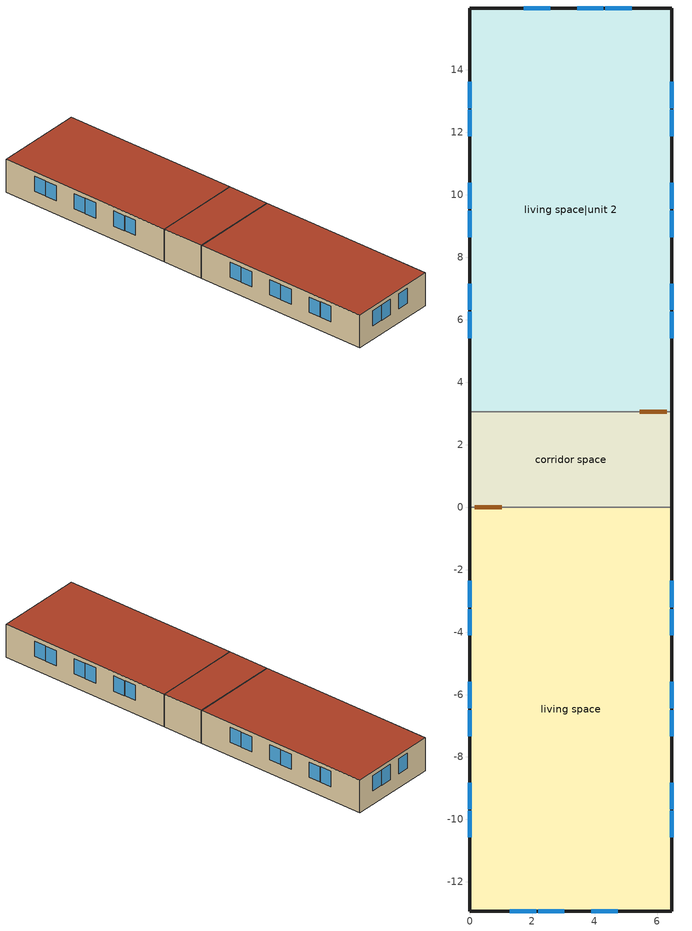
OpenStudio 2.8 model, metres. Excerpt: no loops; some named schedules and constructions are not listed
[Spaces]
living space
 floor foundation (FloorFndGrndFinSlab): 0,-12.93 0,0 6.47,0 6.47,-12.93 z0
 wall outside (WallExtInsFin): 0,0 0,-12.93 6.47,-12.93 6.47,0 z0:2.44
 wall adiabatic (WallIntFinUninsFin): 6.47,0 0,0 z0:2.44
 window (WindowConstruction): 1.28,-12.93 2.12,-12.93 / 2.19,-12.93 3.03,-12.93 / 3.89,-12.93 4.73,-12.93 / 0,-2.36 0,-3.2 / 0,-3.26 0,-4.11 / 0,-5.59 0,-6.44 / 0,-6.5 0,-7.34 / 0,-8.83 0,-9.67 / 0,-9.73 0,-10.57 / 6.47,-10.57 6.47,-9.73 / 6.47,-9.67 6.47,-8.83 / 6.47,-7.34 6.47,-6.5 / 6.47,-6.44 6.47,-5.59 / 6.47,-4.11 6.47,-3.26 / 6.47,-3.2 6.47,-2.36 z1.01:2.13
 roof outside (RoofFinInsExt): 6.47,-12.93 6.47,0 0,0 0,-12.93 z2.44
living space|unit 2
 floor foundation (FloorFndGrndFinSlab 1): 0,3.05 0,15.98 6.47,15.98 6.47,3.05 z0
 wall outside (WallExtInsFin): 6.47,3.05 6.47,15.98 0,15.98 0,3.05 z0:2.44
 wall adiabatic (WallIntFinUninsFin): 0,3.05 6.47,3.05 z0:2.44
 window (WindowConstruction): 5.18,15.98 4.34,15.98 / 4.28,15.98 3.44,15.98 / 2.58,15.98 1.73,15.98 / 0,13.62 0,12.78 / 0,12.72 0,11.87 / 0,10.39 0,9.54 / 0,9.48 0,8.64 / 0,7.15 0,6.31 / 0,6.25 0,5.41 / 6.47,5.41 6.47,6.25 / 6.47,6.31 6.47,7.15 / 6.47,8.64 6.47,9.48 / 6.47,9.54 6.47,10.39 / 6.47,11.87 6.47,12.72 / 6.47,12.78 6.47,13.62 z1.01:2.13
 roof outside (RoofFinInsExt): 6.47,3.05 6.47,15.98 0,15.98 0,3.05 z2.44
corridor space
 floor foundation (FloorFndGrndUnfinSlab): 0,0 0,3.05 6.47,3.05 6.47,0 z0
 wall outside (WallExtUninsUnfin): 0,3.05 0,0 / 6.47,0 6.47,3.05 z0:2.44
 wall adiabatic (WallIntUnfinUninsUnfin): 6.47,3.05 0,3.05 / 0,0 6.47,0 z0:2.44
 door inside (UninsDoor): 0.15,0 1.02,0 / 6.31,3.05 5.44,3.05 z0:2.13
 roof outside (RoofUnfinUninsExt): 6.47,0 6.47,3.05 0,3.05 0,0 z2.44
[Schedule:Ruleset]
Name | Default Day Schedule | Summer Design Day Schedule | Winter Design Day Schedule
res misc plug loads schedule | Schedule Day 43 | res misc plug loads schedule summer design | res misc plug loads schedule winter design
res mv_1 dryer exhaust schedule | Schedule Day 52
res nv_2 temp schedule | Schedule Day 53
res nv_2 avail schedule | Schedule Day 54
res mv_2 range exhaust schedule | Schedule Day 57 | res mv_2 range exhaust schedule summer design | res mv_2 range exhaust schedule winter design
res mv_2 bath exhaust schedule | Schedule Day 58 | res mv_2 bath exhaust schedule summer design | res mv_2 bath exhaust schedule winter design
res mv_2 dryer exhaust schedule | Schedule Day 59
[Schedule:Day]
Schedule Day 43; res misc plug loads schedule winter design; Schedule Day 52; res mv_2 dryer exhaust schedule allday2; res mv_2 dryer exhaust schedule allday3; res mv_2 dryer exhaust schedule allday4; res mv_2 dryer exhaust schedule allday6: 24, 0, 0
res misc plug loads schedule allday9: 1, 0, 0.434473, 2, 0, 0.409646, 3, 0, 0.397232, 4, 0, 0.384819, 5, 0, 0.397232, 6, 0, 0.409646, 7, 0, 0.4593, 8, 0, 0.521367, 11, 0, 0.533781, 12, 0, 0.546194, 14, 0, 0.558608, 15, 0, 0.546194, 16, 0, 0.571021, 17, 0, 0.595848, 18, 0, 0.645502, 19, 0, 0.657916, 20, 0, 0.620675, 21, 0, 0.583435, 22, 0, 0.558608, 23, 0, 0.49654, 24, 0, 0.446886
res misc plug loads schedule allday10: 1, 0, 0.520106, 2, 0, 0.490386, 3, 0, 0.475526, 4, 0, 0.460666, 5, 0, 0.475526, 6, 0, 0.490386, 7, 0, 0.549827, 8, 0, 0.624128, 11, 0, 0.638988, 12, 0, 0.653848, 14, 0, 0.668708, 15, 0, 0.653848, 16, 0, 0.683568, 17, 0, 0.713289, 18, 0, 0.772729, 19, 0, 0.787589, 20, 0, 0.743009, 21, 0, 0.698428, 22, 0, 0.668708, 23, 0, 0.594407, 24, 0, 0.534966
res misc plug loads schedule allday11: 1, 0, 0.51853, 2, 0, 0.4889, 3, 0, 0.474085, 4, 0, 0.45927, 5, 0, 0.474085, 6, 0, 0.4889, 7, 0, 0.54816, 8, 0, 0.622236, 11, 0, 0.637051, 12, 0, 0.651867, 14, 0, 0.666682, 15, 0, 0.651867, 16, 0, 0.681497, 17, 0, 0.711127, 18, 0, 0.770388, 19, 0, 0.785203, 20, 0, 0.740757, 21, 0, 0.696312, 22, 0, 0.666682, 23, 0, 0.592606, 24, 0, 0.533345
res misc plug loads schedule allday12: 1, 0, 0.655649, 2, 0, 0.618183, 3, 0, 0.599451, 4, 0, 0.580718, 5, 0, 0.599451, 6, 0, 0.618183, 7, 0, 0.693115, 8, 0, 0.786779, 11, 0, 0.805512, 12, 0, 0.824245, 14, 0, 0.842977, 15, 0, 0.824245, 16, 0, 0.86171, 17, 0, 0.899176, 18, 0, 0.974107, 19, 0, 0.99284, 20, 0, 0.936642, 21, 0, 0.880443, 22, 0, 0.842977, 23, 0, 0.749313, 24, 0, 0.674382
res misc plug loads schedule summer design: 24, 0, 1
res mv_1 dryer exhaust schedule allday7; res mv_2 dryer exhaust schedule allday7: 11, 10, 0, 11, 20, 0.2, 11, 40, 1, 11, 50, 0.2, 12, 30, 0, 12, 40, 0.7, 12, 50, 1, 13, 0, 0.7, 24, 0, 0
res nv_2 temp schedule allday1; res nv_2 temp schedule allday2; res nv_2 temp schedule allday3; res nv_2 temp schedule allday4; res nv_2 temp schedule allday11; res nv_2 temp schedule allday12: 24, 0, 23.8889
res nv_2 temp schedule allday5; res nv_2 temp schedule allday6; res nv_2 temp schedule allday7; res nv_2 temp schedule allday8; res nv_2 temp schedule allday9; res nv_2 temp schedule allday10: 24, 0, 22.2222
res nv_2 availability schedule allday1 on; res nv_2 availability schedule allday1 on 1; res nv_2 availability schedule allday1 on 2; res nv_2 availability schedule allday1 on 3; res nv_2 availability schedule allday1 on 4; res nv_2 availability schedule allday1 on 5; res nv_2 availability schedule allday1 on 6; res nv_2 availability schedule allday1 on 7; res nv_2 availability schedule allday1 on 8; res nv_2 availability schedule allday1 on 9; res nv_2 availability schedule allday1 on 10; res nv_2 availability schedule allday1 on 11: 1, 0, 1, 2, 0, 1, 3, 0, 1, 4, 0, 1, 5, 0, 1, 6, 0, 1, 7, 0, 1, 8, 0, 1, 9, 0, 1, 10, 0, 1, 11, 0, 1, 12, 0, 1, 13, 0, 1, 14, 0, 1, 15, 0, 1, 16, 0, 1, 17, 0, 1, 18, 0, 1, 19, 0, 1, 20, 0, 1, 21, 0, 1, 22, 0, 1, 23, 0, 1, 24, 0, 1
res mv_2 range exhaust schedule allday1; res mv_2 range exhaust schedule allday2; res mv_2 range exhaust schedule allday3; res mv_2 range exhaust schedule allday4; res mv_2 range exhaust schedule allday5; res mv_2 range exhaust schedule allday6; res mv_2 range exhaust schedule allday7; res mv_2 range exhaust schedule allday8; res mv_2 range exhaust schedule allday9; res mv_2 range exhaust schedule allday10; res mv_2 range exhaust schedule allday11; res mv_2 range exhaust schedule allday12: 15, 0, 0, 16, 0, 1, 24, 0, 0
res mv_2 bath exhaust schedule allday1; res mv_2 bath exhaust schedule allday2; res mv_2 bath exhaust schedule allday3; res mv_2 bath exhaust schedule allday4; res mv_2 bath exhaust schedule allday5; res mv_2 bath exhaust schedule allday6; res mv_2 bath exhaust schedule allday7; res mv_2 bath exhaust schedule allday8; res mv_2 bath exhaust schedule allday9; res mv_2 bath exhaust schedule allday10; res mv_2 bath exhaust schedule allday11; res mv_2 bath exhaust schedule allday12: 4, 0, 0, 5, 0, 1, 24, 0, 0
res mv_2 dryer exhaust schedule allday1: 7, 0, 0, 7, 10, 0.1, 8, 10, 1, 8, 20, 0.9, 14, 40, 0, 14, 50, 0.8, 15, 0, 1, 15, 10, 0.6, 24, 0, 0
res mv_2 dryer exhaust schedule allday5: 4, 0, 0, 4, 10, 0.2, 5, 40, 1, 5, 50, 0.1, 9, 0, 0, 9, 10, 0.1, 10, 10, 1, 10, 20, 0.9, 18, 0, 0, 18, 10, 0.5, 18, 20, 1, 18, 30, 0.9, 19, 10, 0, 19, 20, 0.1, 19, 40, 1, 19, 50, 0.3, 20, 30, 0, 20, 40, 0.7, 20, 50, 1, 21, 0, 0.7, 24, 0, 0
[Schedule:Rule] Apply Monday=Yes; Apply Wednesday=Yes; Apply Friday=Yes
res misc plug loads schedule allday ruleset1: Schedule Ruleset=res misc plug loads schedule; Rule Order=11; Day Schedule=res misc plug loads schedule allday1; Apply Sunday=Yes; Apply Tuesday=Yes; Apply Thursday=Yes; Apply Saturday=Yes; Date Specification Type=DateRange; Start Month=1; Start Day=1; End Month=1; End Day=31
res misc plug loads schedule allday ruleset2: Schedule Ruleset=res misc plug loads schedule; Rule Order=10; Day Schedule=res misc plug loads schedule allday2; Apply Sunday=Yes; Apply Tuesday=Yes; Apply Thursday=Yes; Apply Saturday=Yes; Date Specification Type=DateRange; Start Month=2; Start Day=1; End Month=2; End Day=28
res misc plug loads schedule allday ruleset3: Schedule Ruleset=res misc plug loads schedule; Rule Order=9; Day Schedule=res misc plug loads schedule allday3; Apply Sunday=Yes; Apply Tuesday=Yes; Apply Thursday=Yes; Apply Saturday=Yes; Date Specification Type=DateRange; Start Month=3; Start Day=1; End Month=3; End Day=31
res misc plug loads schedule allday ruleset4: Schedule Ruleset=res misc plug loads schedule; Rule Order=8; Day Schedule=res misc plug loads schedule allday4; Apply Sunday=Yes; Apply Tuesday=Yes; Apply Thursday=Yes; Apply Saturday=Yes; Date Specification Type=DateRange; Start Month=4; Start Day=1; End Month=4; End Day=30
res misc plug loads schedule allday ruleset5: Schedule Ruleset=res misc plug loads schedule; Rule Order=7; Day Schedule=res misc plug loads schedule allday5; Apply Sunday=Yes; Apply Tuesday=Yes; Apply Thursday=Yes; Apply Saturday=Yes; Date Specification Type=DateRange; Start Month=5; Start Day=1; End Month=5; End Day=31
res misc plug loads schedule allday ruleset6: Schedule Ruleset=res misc plug loads schedule; Rule Order=6; Day Schedule=res misc plug loads schedule allday6; Apply Sunday=Yes; Apply Tuesday=Yes; Apply Thursday=Yes; Apply Saturday=Yes; Date Specification Type=DateRange; Start Month=6; Start Day=1; End Month=6; End Day=30
res misc plug loads schedule allday ruleset7: Schedule Ruleset=res misc plug loads schedule; Rule Order=5; Day Schedule=res misc plug loads schedule allday7; Apply Sunday=Yes; Apply Tuesday=Yes; Apply Thursday=Yes; Apply Saturday=Yes; Date Specification Type=DateRange; Start Month=7; Start Day=1; End Month=7; End Day=31
res misc plug loads schedule allday ruleset8: Schedule Ruleset=res misc plug loads schedule; Rule Order=4; Day Schedule=res misc plug loads schedule allday8; Apply Sunday=Yes; Apply Tuesday=Yes; Apply Thursday=Yes; Apply Saturday=Yes; Date Specification Type=DateRange; Start Month=8; Start Day=1; End Month=8; End Day=31
res misc plug loads schedule allday ruleset9: Schedule Ruleset=res misc plug loads schedule; Rule Order=3; Day Schedule=res misc plug loads schedule allday9; Apply Sunday=Yes; Apply Tuesday=Yes; Apply Thursday=Yes; Apply Saturday=Yes; Date Specification Type=DateRange; Start Month=9; Start Day=1; End Month=9; End Day=30
res misc plug loads schedule allday ruleset10: Schedule Ruleset=res misc plug loads schedule; Rule Order=2; Day Schedule=res misc plug loads schedule allday10; Apply Sunday=Yes; Apply Tuesday=Yes; Apply Thursday=Yes; Apply Saturday=Yes; Date Specification Type=DateRange; Start Month=10; Start Day=1; End Month=10; End Day=31
res misc plug loads schedule allday ruleset11: Schedule Ruleset=res misc plug loads schedule; Rule Order=1; Day Schedule=res misc plug loads schedule allday11; Apply Sunday=Yes; Apply Tuesday=Yes; Apply Thursday=Yes; Apply Saturday=Yes; Date Specification Type=DateRange; Start Month=11; Start Day=1; End Month=11; End Day=30
res misc plug loads schedule allday ruleset12: Schedule Ruleset=res misc plug loads schedule; Rule Order=0; Day Schedule=res misc plug loads schedule allday12; Apply Sunday=Yes; Apply Tuesday=Yes; Apply Thursday=Yes; Apply Saturday=Yes; Date Specification Type=DateRange; Start Month=12; Start Day=1; End Month=12; End Day=31
res mv_1 dryer exhaust schedule allday ruleset1: Schedule Ruleset=res mv_1 dryer exhaust schedule; Rule Order=6; Day Schedule=res mv_1 dryer exhaust schedule allday1; Apply Sunday=Yes; Apply Tuesday=Yes; Apply Thursday=Yes; Apply Saturday=Yes; Date Specification Type=SpecificDates; Specific Month 1=1; Specific Day 1=1; Specific Month 2=1; Specific Day 2=8; Specific Month 3=1; Specific Day 3=15; Specific Month 4=1; Specific Day 4=22; Specific Month 5=1; Specific Day 5=29; Specific Month 6=2; Specific Day 6=5; Specific Month 7=2; Specific Day 7=12; Specific Month 8=2; Specific Day 8=19; Specific Month 9=2; Specific Day 9=26; Specific Month 10=3; Specific Day 10=5; Specific Month 11=3; Specific Day 11=12; Specific Month 12=3; Specific Day 12=19; Specific Month 13=3; Specific Day 13=26; Specific Month 14=4; Specific Day 14=2; Specific Month 15=4; Specific Day 15=9; Specific Month 16=4; Specific Day 16=16; Specific Month 17=4; Specific Day 17=23; Specific Month 18=4; Specific Day 18=30; Specific Month 19=5; Specific Day 19=7; Specific Month 20=5; Specific Day 20=14; Specific Month 21=5; Specific Day 21=21; Specific Month 22=5; Specific Day 22=28; Specific Month 23=6; Specific Day 23=4; Specific Month 24=6; Specific Day 24=11; Specific Month 25=6; Specific Day 25=18; Specific Month 26=6; Specific Day 26=25; Specific Month 27=7; Specific Day 27=2; Specific Month 28=7; Specific Day 28=9; Specific Month 29=7; Specific Day 29=16; Specific Month 30=7; Specific Day 30=23; Specific Month 31=7; Specific Day 31=30; Specific Month 32=8; Specific Day 32=6; Specific Month 33=8; Specific Day 33=13; Specific Month 34=8; Specific Day 34=20; Specific Month 35=8; Specific Day 35=27; Specific Month 36=9; Specific Day 36=3; Specific Month 37=9; Specific Day 37=10; Specific Month 38=9; Specific Day 38=17; Specific Month 39=9; Specific Day 39=24; Specific Month 40=10; Specific Day 40=1; Specific Month 41=10; Specific Day 41=8; Specific Month 42=10; Specific Day 42=15; Specific Month 43=10; Specific Day 43=22; Specific Month 44=10; Specific Day 44=29; Specific Month 45=11; Specific Day 45=5; Specific Month 46=11; Specific Day 46=12; Specific Month 47=11; Specific Day 47=19; Specific Month 48=11; Specific Day 48=26; Specific Month 49=12; Specific Day 49=3; Specific Month 50=12; Specific Day 50=10; Specific Month 51=12; Specific Day 51=17; Specific Month 52=12; Specific Day 52=24; Specific Month 53=12; Specific Day 53=31
res mv_1 dryer exhaust schedule allday ruleset2: Schedule Ruleset=res mv_1 dryer exhaust schedule; Rule Order=5; Day Schedule=res mv_1 dryer exhaust schedule allday2; Apply Sunday=Yes; Apply Tuesday=Yes; Apply Thursday=Yes; Apply Saturday=Yes; Date Specification Type=SpecificDates; Specific Month 1=1; Specific Day 1=2; Specific Month 2=1; Specific Day 2=9; Specific Month 3=1; Specific Day 3=16; Specific Month 4=1; Specific Day 4=23; Specific Month 5=1; Specific Day 5=30; Specific Month 6=2; Specific Day 6=6; Specific Month 7=2; Specific Day 7=13; Specific Month 8=2; Specific Day 8=20; Specific Month 9=2; Specific Day 9=27; Specific Month 10=3; Specific Day 10=6; Specific Month 11=3; Specific Day 11=13; Specific Month 12=3; Specific Day 12=20; Specific Month 13=3; Specific Day 13=27; Specific Month 14=4; Specific Day 14=3; Specific Month 15=4; Specific Day 15=10; Specific Month 16=4; Specific Day 16=17; Specific Month 17=4; Specific Day 17=24; Specific Month 18=5; Specific Day 18=1; Specific Month 19=5; Specific Day 19=8; Specific Month 20=5; Specific Day 20=15; Specific Month 21=5; Specific Day 21=22; Specific Month 22=5; Specific Day 22=29; Specific Month 23=6; Specific Day 23=5; Specific Month 24=6; Specific Day 24=12; Specific Month 25=6; Specific Day 25=19; Specific Month 26=6; Specific Day 26=26; Specific Month 27=7; Specific Day 27=3; Specific Month 28=7; Specific Day 28=10; Specific Month 29=7; Specific Day 29=17; Specific Month 30=7; Specific Day 30=24; Specific Month 31=7; Specific Day 31=31; Specific Month 32=8; Specific Day 32=7; Specific Month 33=8; Specific Day 33=14; Specific Month 34=8; Specific Day 34=21; Specific Month 35=8; Specific Day 35=28; Specific Month 36=9; Specific Day 36=4; Specific Month 37=9; Specific Day 37=11; Specific Month 38=9; Specific Day 38=18; Specific Month 39=9; Specific Day 39=25; Specific Month 40=10; Specific Day 40=2; Specific Month 41=10; Specific Day 41=9; Specific Month 42=10; Specific Day 42=16; Specific Month 43=10; Specific Day 43=23; Specific Month 44=10; Specific Day 44=30; Specific Month 45=11; Specific Day 45=6; Specific Month 46=11; Specific Day 46=13; Specific Month 47=11; Specific Day 47=20; Specific Month 48=11; Specific Day 48=27; Specific Month 49=12; Specific Day 49=4; Specific Month 50=12; Specific Day 50=11; Specific Month 51=12; Specific Day 51=18; Specific Month 52=12; Specific Day 52=25
res mv_1 dryer exhaust schedule allday ruleset3: Schedule Ruleset=res mv_1 dryer exhaust schedule; Rule Order=4; Day Schedule=res mv_1 dryer exhaust schedule allday3; Apply Sunday=Yes; Apply Tuesday=Yes; Apply Thursday=Yes; Apply Saturday=Yes; Date Specification Type=SpecificDates; Specific Month 1=1; Specific Day 1=3; Specific Month 2=1; Specific Day 2=10; Specific Month 3=1; Specific Day 3=17; Specific Month 4=1; Specific Day 4=24; Specific Month 5=1; Specific Day 5=31; Specific Month 6=2; Specific Day 6=7; Specific Month 7=2; Specific Day 7=14; Specific Month 8=2; Specific Day 8=21; Specific Month 9=2; Specific Day 9=28; Specific Month 10=3; Specific Day 10=7; Specific Month 11=3; Specific Day 11=14; Specific Month 12=3; Specific Day 12=21; Specific Month 13=3; Specific Day 13=28; Specific Month 14=4; Specific Day 14=4; Specific Month 15=4; Specific Day 15=11; Specific Month 16=4; Specific Day 16=18; Specific Month 17=4; Specific Day 17=25; Specific Month 18=5; Specific Day 18=2; Specific Month 19=5; Specific Day 19=9; Specific Month 20=5; Specific Day 20=16; Specific Month 21=5; Specific Day 21=23; Specific Month 22=5; Specific Day 22=30; Specific Month 23=6; Specific Day 23=6; Specific Month 24=6; Specific Day 24=13; Specific Month 25=6; Specific Day 25=20; Specific Month 26=6; Specific Day 26=27; Specific Month 27=7; Specific Day 27=4; Specific Month 28=7; Specific Day 28=11; Specific Month 29=7; Specific Day 29=18; Specific Month 30=7; Specific Day 30=25; Specific Month 31=8; Specific Day 31=1; Specific Month 32=8; Specific Day 32=8; Specific Month 33=8; Specific Day 33=15; Specific Month 34=8; Specific Day 34=22; Specific Month 35=8; Specific Day 35=29; Specific Month 36=9; Specific Day 36=5; Specific Month 37=9; Specific Day 37=12; Specific Month 38=9; Specific Day 38=19; Specific Month 39=9; Specific Day 39=26; Specific Month 40=10; Specific Day 40=3; Specific Month 41=10; Specific Day 41=10; Specific Month 42=10; Specific Day 42=17; Specific Month 43=10; Specific Day 43=24; Specific Month 44=10; Specific Day 44=31; Specific Month 45=11; Specific Day 45=7; Specific Month 46=11; Specific Day 46=14; Specific Month 47=11; Specific Day 47=21; Specific Month 48=11; Specific Day 48=28; Specific Month 49=12; Specific Day 49=5; Specific Month 50=12; Specific Day 50=12; Specific Month 51=12; Specific Day 51=19; Specific Month 52=12; Specific Day 52=26
res mv_1 dryer exhaust schedule allday ruleset4: Schedule Ruleset=res mv_1 dryer exhaust schedule; Rule Order=3; Day Schedule=res mv_1 dryer exhaust schedule allday4; Apply Sunday=Yes; Apply Tuesday=Yes; Apply Thursday=Yes; Apply Saturday=Yes; Date Specification Type=SpecificDates; Specific Month 1=1; Specific Day 1=4; Specific Month 2=1; Specific Day 2=11; Specific Month 3=1; Specific Day 3=18; Specific Month 4=1; Specific Day 4=25; Specific Month 5=2; Specific Day 5=1; Specific Month 6=2; Specific Day 6=8; Specific Month 7=2; Specific Day 7=15; Specific Month 8=2; Specific Day 8=22; Specific Month 9=3; Specific Day 9=1; Specific Month 10=3; Specific Day 10=8; Specific Month 11=3; Specific Day 11=15; Specific Month 12=3; Specific Day 12=22; Specific Month 13=3; Specific Day 13=29; Specific Month 14=4; Specific Day 14=5; Specific Month 15=4; Specific Day 15=12; Specific Month 16=4; Specific Day 16=19; Specific Month 17=4; Specific Day 17=26; Specific Month 18=5; Specific Day 18=3; Specific Month 19=5; Specific Day 19=10; Specific Month 20=5; Specific Day 20=17; Specific Month 21=5; Specific Day 21=24; Specific Month 22=5; Specific Day 22=31; Specific Month 23=6; Specific Day 23=7; Specific Month 24=6; Specific Day 24=14; Specific Month 25=6; Specific Day 25=21; Specific Month 26=6; Specific Day 26=28; Specific Month 27=7; Specific Day 27=5; Specific Month 28=7; Specific Day 28=12; Specific Month 29=7; Specific Day 29=19; Specific Month 30=7; Specific Day 30=26; Specific Month 31=8; Specific Day 31=2; Specific Month 32=8; Specific Day 32=9; Specific Month 33=8; Specific Day 33=16; Specific Month 34=8; Specific Day 34=23; Specific Month 35=8; Specific Day 35=30; Specific Month 36=9; Specific Day 36=6; Specific Month 37=9; Specific Day 37=13; Specific Month 38=9; Specific Day 38=20; Specific Month 39=9; Specific Day 39=27; Specific Month 40=10; Specific Day 40=4; Specific Month 41=10; Specific Day 41=11; Specific Month 42=10; Specific Day 42=18; Specific Month 43=10; Specific Day 43=25; Specific Month 44=11; Specific Day 44=1; Specific Month 45=11; Specific Day 45=8; Specific Month 46=11; Specific Day 46=15; Specific Month 47=11; Specific Day 47=22; Specific Month 48=11; Specific Day 48=29; Specific Month 49=12; Specific Day 49=6; Specific Month 50=12; Specific Day 50=13; Specific Month 51=12; Specific Day 51=20; Specific Month 52=12; Specific Day 52=27
res mv_1 dryer exhaust schedule allday ruleset7: Schedule Ruleset=res mv_1 dryer exhaust schedule; Rule Order=0; Day Schedule=res mv_1 dryer exhaust schedule allday7; Apply Sunday=Yes; Apply Tuesday=Yes; Apply Thursday=Yes; Apply Saturday=Yes; Date Specification Type=SpecificDates; Specific Month 1=1; Specific Day 1=7; Specific Month 2=1; Specific Day 2=14; Specific Month 3=1; Specific Day 3=21; Specific Month 4=1; Specific Day 4=28; Specific Month 5=2; Specific Day 5=4; Specific Month 6=2; Specific Day 6=11; Specific Month 7=2; Specific Day 7=18; Specific Month 8=2; Specific Day 8=25; Specific Month 9=3; Specific Day 9=4; Specific Month 10=3; Specific Day 10=11; Specific Month 11=3; Specific Day 11=18; Specific Month 12=3; Specific Day 12=25; Specific Month 13=4; Specific Day 13=1; Specific Month 14=4; Specific Day 14=8; Specific Month 15=4; Specific Day 15=15; Specific Month 16=4; Specific Day 16=22; Specific Month 17=4; Specific Day 17=29; Specific Month 18=5; Specific Day 18=6; Specific Month 19=5; Specific Day 19=13; Specific Month 20=5; Specific Day 20=20; Specific Month 21=5; Specific Day 21=27; Specific Month 22=6; Specific Day 22=3; Specific Month 23=6; Specific Day 23=10; Specific Month 24=6; Specific Day 24=17; Specific Month 25=6; Specific Day 25=24; Specific Month 26=7; Specific Day 26=1; Specific Month 27=7; Specific Day 27=8; Specific Month 28=7; Specific Day 28=15; Specific Month 29=7; Specific Day 29=22; Specific Month 30=7; Specific Day 30=29; Specific Month 31=8; Specific Day 31=5; Specific Month 32=8; Specific Day 32=12; Specific Month 33=8; Specific Day 33=19; Specific Month 34=8; Specific Day 34=26; Specific Month 35=9; Specific Day 35=2; Specific Month 36=9; Specific Day 36=9; Specific Month 37=9; Specific Day 37=16; Specific Month 38=9; Specific Day 38=23; Specific Month 39=9; Specific Day 39=30; Specific Month 40=10; Specific Day 40=7; Specific Month 41=10; Specific Day 41=14; Specific Month 42=10; Specific Day 42=21; Specific Month 43=10; Specific Day 43=28; Specific Month 44=11; Specific Day 44=4; Specific Month 45=11; Specific Day 45=11; Specific Month 46=11; Specific Day 46=18; Specific Month 47=11; Specific Day 47=25; Specific Month 48=12; Specific Day 48=2; Specific Month 49=12; Specific Day 49=9; Specific Month 50=12; Specific Day 50=16; Specific Month 51=12; Specific Day 51=23; Specific Month 52=12; Specific Day 52=30
res nv_2 temp schedule allday ruleset1: Schedule Ruleset=res nv_2 temp schedule; Rule Order=11; Day Schedule=res nv_2 temp schedule allday1; Apply Sunday=Yes; Apply Tuesday=Yes; Apply Thursday=Yes; Apply Saturday=Yes; Date Specification Type=DateRange; Start Month=1; Start Day=1; End Month=1; End Day=31
res nv_2 temp schedule allday ruleset2: Schedule Ruleset=res nv_2 temp schedule; Rule Order=10; Day Schedule=res nv_2 temp schedule allday2; Apply Sunday=Yes; Apply Tuesday=Yes; Apply Thursday=Yes; Apply Saturday=Yes; Date Specification Type=DateRange; Start Month=2; Start Day=1; End Month=2; End Day=28
res nv_2 temp schedule allday ruleset3: Schedule Ruleset=res nv_2 temp schedule; Rule Order=9; Day Schedule=res nv_2 temp schedule allday3; Apply Sunday=Yes; Apply Tuesday=Yes; Apply Thursday=Yes; Apply Saturday=Yes; Date Specification Type=DateRange; Start Month=3; Start Day=1; End Month=3; End Day=31
res nv_2 temp schedule allday ruleset4: Schedule Ruleset=res nv_2 temp schedule; Rule Order=8; Day Schedule=res nv_2 temp schedule allday4; Apply Sunday=Yes; Apply Tuesday=Yes; Apply Thursday=Yes; Apply Saturday=Yes; Date Specification Type=DateRange; Start Month=4; Start Day=1; End Month=4; End Day=30
res nv_2 temp schedule allday ruleset5: Schedule Ruleset=res nv_2 temp schedule; Rule Order=7; Day Schedule=res nv_2 temp schedule allday5; Apply Sunday=Yes; Apply Tuesday=Yes; Apply Thursday=Yes; Apply Saturday=Yes; Date Specification Type=DateRange; Start Month=5; Start Day=1; End Month=5; End Day=31
res nv_2 temp schedule allday ruleset6: Schedule Ruleset=res nv_2 temp schedule; Rule Order=6; Day Schedule=res nv_2 temp schedule allday6; Apply Sunday=Yes; Apply Tuesday=Yes; Apply Thursday=Yes; Apply Saturday=Yes; Date Specification Type=DateRange; Start Month=6; Start Day=1; End Month=6; End Day=30
res nv_2 temp schedule allday ruleset7: Schedule Ruleset=res nv_2 temp schedule; Rule Order=5; Day Schedule=res nv_2 temp schedule allday7; Apply Sunday=Yes; Apply Tuesday=Yes; Apply Thursday=Yes; Apply Saturday=Yes; Date Specification Type=DateRange; Start Month=7; Start Day=1; End Month=7; End Day=31
res nv_2 temp schedule allday ruleset8: Schedule Ruleset=res nv_2 temp schedule; Rule Order=4; Day Schedule=res nv_2 temp schedule allday8; Apply Sunday=Yes; Apply Tuesday=Yes; Apply Thursday=Yes; Apply Saturday=Yes; Date Specification Type=DateRange; Start Month=8; Start Day=1; End Month=8; End Day=31
res nv_2 temp schedule allday ruleset9: Schedule Ruleset=res nv_2 temp schedule; Rule Order=3; Day Schedule=res nv_2 temp schedule allday9; Apply Sunday=Yes; Apply Tuesday=Yes; Apply Thursday=Yes; Apply Saturday=Yes; Date Specification Type=DateRange; Start Month=9; Start Day=1; End Month=9; End Day=30
res nv_2 temp schedule allday ruleset10: Schedule Ruleset=res nv_2 temp schedule; Rule Order=2; Day Schedule=res nv_2 temp schedule allday10; Apply Sunday=Yes; Apply Tuesday=Yes; Apply Thursday=Yes; Apply Saturday=Yes; Date Specification Type=DateRange; Start Month=10; Start Day=1; End Month=10; End Day=31
res nv_2 temp schedule allday ruleset11: Schedule Ruleset=res nv_2 temp schedule; Rule Order=1; Day Schedule=res nv_2 temp schedule allday11; Apply Sunday=Yes; Apply Tuesday=Yes; Apply Thursday=Yes; Apply Saturday=Yes; Date Specification Type=DateRange; Start Month=11; Start Day=1; End Month=11; End Day=30
res nv_2 temp schedule allday ruleset12: Schedule Ruleset=res nv_2 temp schedule; Rule Order=0; Day Schedule=res nv_2 temp schedule allday12; Apply Sunday=Yes; Apply Tuesday=Yes; Apply Thursday=Yes; Apply Saturday=Yes; Date Specification Type=DateRange; Start Month=12; Start Day=1; End Month=12; End Day=31
res nv_2 availability schedule allday ruleset1 on: Schedule Ruleset=res nv_2 avail schedule; Rule Order=11; Day Schedule=res nv_2 availability schedule allday1 on; Date Specification Type=DateRange; Start Month=1; Start Day=1; End Month=1; End Day=31
res nv_2 availability schedule allday ruleset2 on: Schedule Ruleset=res nv_2 avail schedule; Rule Order=10; Day Schedule=res nv_2 availability schedule allday1 on 1; Date Specification Type=DateRange; Start Month=2; Start Day=1; End Month=2; End Day=28
res nv_2 availability schedule allday ruleset3 on: Schedule Ruleset=res nv_2 avail schedule; Rule Order=9; Day Schedule=res nv_2 availability schedule allday1 on 2; Date Specification Type=DateRange; Start Month=3; Start Day=1; End Month=3; End Day=31
res nv_2 availability schedule allday ruleset4 on: Schedule Ruleset=res nv_2 avail schedule; Rule Order=8; Day Schedule=res nv_2 availability schedule allday1 on 3; Date Specification Type=DateRange; Start Month=4; Start Day=1; End Month=4; End Day=30
res nv_2 availability schedule allday ruleset5 on: Schedule Ruleset=res nv_2 avail schedule; Rule Order=7; Day Schedule=res nv_2 availability schedule allday1 on 4; Date Specification Type=DateRange; Start Month=5; Start Day=1; End Month=5; End Day=31
res nv_2 availability schedule allday ruleset6 on: Schedule Ruleset=res nv_2 avail schedule; Rule Order=6; Day Schedule=res nv_2 availability schedule allday1 on 5; Date Specification Type=DateRange; Start Month=6; Start Day=1; End Month=6; End Day=30
res nv_2 availability schedule allday ruleset7 on: Schedule Ruleset=res nv_2 avail schedule; Rule Order=5; Day Schedule=res nv_2 availability schedule allday1 on 6; Date Specification Type=DateRange; Start Month=7; Start Day=1; End Month=7; End Day=31
res nv_2 availability schedule allday ruleset8 on: Schedule Ruleset=res nv_2 avail schedule; Rule Order=4; Day Schedule=res nv_2 availability schedule allday1 on 7; Date Specification Type=DateRange; Start Month=8; Start Day=1; End Month=8; End Day=31
res nv_2 availability schedule allday ruleset9 on: Schedule Ruleset=res nv_2 avail schedule; Rule Order=3; Day Schedule=res nv_2 availability schedule allday1 on 8; Date Specification Type=DateRange; Start Month=9; Start Day=1; End Month=9; End Day=30
res nv_2 availability schedule allday ruleset10 on: Schedule Ruleset=res nv_2 avail schedule; Rule Order=2; Day Schedule=res nv_2 availability schedule allday1 on 9; Date Specification Type=DateRange; Start Month=10; Start Day=1; End Month=10; End Day=31
res nv_2 availability schedule allday ruleset11 on: Schedule Ruleset=res nv_2 avail schedule; Rule Order=1; Day Schedule=res nv_2 availability schedule allday1 on 10; Date Specification Type=DateRange; Start Month=11; Start Day=1; End Month=11; End Day=30
res nv_2 availability schedule allday ruleset12 on: Schedule Ruleset=res nv_2 avail schedule; Rule Order=0; Day Schedule=res nv_2 availability schedule allday1 on 11; Date Specification Type=DateRange; Start Month=12; Start Day=1; End Month=12; End Day=31
res mv_2 range exhaust schedule allday ruleset1: Schedule Ruleset=res mv_2 range exhaust schedule; Rule Order=11; Day Schedule=res mv_2 range exhaust schedule allday1; Apply Sunday=Yes; Apply Tuesday=Yes; Apply Thursday=Yes; Apply Saturday=Yes; Date Specification Type=DateRange; Start Month=1; Start Day=1; End Month=1; End Day=31
res mv_2 range exhaust schedule allday ruleset2: Schedule Ruleset=res mv_2 range exhaust schedule; Rule Order=10; Day Schedule=res mv_2 range exhaust schedule allday2; Apply Sunday=Yes; Apply Tuesday=Yes; Apply Thursday=Yes; Apply Saturday=Yes; Date Specification Type=DateRange; Start Month=2; Start Day=1; End Month=2; End Day=28
res mv_2 range exhaust schedule allday ruleset3: Schedule Ruleset=res mv_2 range exhaust schedule; Rule Order=9; Day Schedule=res mv_2 range exhaust schedule allday3; Apply Sunday=Yes; Apply Tuesday=Yes; Apply Thursday=Yes; Apply Saturday=Yes; Date Specification Type=DateRange; Start Month=3; Start Day=1; End Month=3; End Day=31
res mv_2 range exhaust schedule allday ruleset4: Schedule Ruleset=res mv_2 range exhaust schedule; Rule Order=8; Day Schedule=res mv_2 range exhaust schedule allday4; Apply Sunday=Yes; Apply Tuesday=Yes; Apply Thursday=Yes; Apply Saturday=Yes; Date Specification Type=DateRange; Start Month=4; Start Day=1; End Month=4; End Day=30
res mv_2 range exhaust schedule allday ruleset5: Schedule Ruleset=res mv_2 range exhaust schedule; Rule Order=7; Day Schedule=res mv_2 range exhaust schedule allday5; Apply Sunday=Yes; Apply Tuesday=Yes; Apply Thursday=Yes; Apply Saturday=Yes; Date Specification Type=DateRange; Start Month=5; Start Day=1; End Month=5; End Day=31
res mv_2 range exhaust schedule allday ruleset6: Schedule Ruleset=res mv_2 range exhaust schedule; Rule Order=6; Day Schedule=res mv_2 range exhaust schedule allday6; Apply Sunday=Yes; Apply Tuesday=Yes; Apply Thursday=Yes; Apply Saturday=Yes; Date Specification Type=DateRange; Start Month=6; Start Day=1; End Month=6; End Day=30
res mv_2 range exhaust schedule allday ruleset7: Schedule Ruleset=res mv_2 range exhaust schedule; Rule Order=5; Day Schedule=res mv_2 range exhaust schedule allday7; Apply Sunday=Yes; Apply Tuesday=Yes; Apply Thursday=Yes; Apply Saturday=Yes; Date Specification Type=DateRange; Start Month=7; Start Day=1; End Month=7; End Day=31
res mv_2 range exhaust schedule allday ruleset8: Schedule Ruleset=res mv_2 range exhaust schedule; Rule Order=4; Day Schedule=res mv_2 range exhaust schedule allday8; Apply Sunday=Yes; Apply Tuesday=Yes; Apply Thursday=Yes; Apply Saturday=Yes; Date Specification Type=DateRange; Start Month=8; Start Day=1; End Month=8; End Day=31
res mv_2 range exhaust schedule allday ruleset9: Schedule Ruleset=res mv_2 range exhaust schedule; Rule Order=3; Day Schedule=res mv_2 range exhaust schedule allday9; Apply Sunday=Yes; Apply Tuesday=Yes; Apply Thursday=Yes; Apply Saturday=Yes; Date Specification Type=DateRange; Start Month=9; Start Day=1; End Month=9; End Day=30
res mv_2 range exhaust schedule allday ruleset10: Schedule Ruleset=res mv_2 range exhaust schedule; Rule Order=2; Day Schedule=res mv_2 range exhaust schedule allday10; Apply Sunday=Yes; Apply Tuesday=Yes; Apply Thursday=Yes; Apply Saturday=Yes; Date Specification Type=DateRange; Start Month=10; Start Day=1; End Month=10; End Day=31
res mv_2 range exhaust schedule allday ruleset11: Schedule Ruleset=res mv_2 range exhaust schedule; Rule Order=1; Day Schedule=res mv_2 range exhaust schedule allday11; Apply Sunday=Yes; Apply Tuesday=Yes; Apply Thursday=Yes; Apply Saturday=Yes; Date Specification Type=DateRange; Start Month=11; Start Day=1; End Month=11; End Day=30
res mv_2 range exhaust schedule allday ruleset12: Schedule Ruleset=res mv_2 range exhaust schedule; Rule Order=0; Day Schedule=res mv_2 range exhaust schedule allday12; Apply Sunday=Yes; Apply Tuesday=Yes; Apply Thursday=Yes; Apply Saturday=Yes; Date Specification Type=DateRange; Start Month=12; Start Day=1; End Month=12; End Day=31
res mv_2 bath exhaust schedule allday ruleset1: Schedule Ruleset=res mv_2 bath exhaust schedule; Rule Order=11; Day Schedule=res mv_2 bath exhaust schedule allday1; Apply Sunday=Yes; Apply Tuesday=Yes; Apply Thursday=Yes; Apply Saturday=Yes; Date Specification Type=DateRange; Start Month=1; Start Day=1; End Month=1; End Day=31
res mv_2 bath exhaust schedule allday ruleset2: Schedule Ruleset=res mv_2 bath exhaust schedule; Rule Order=10; Day Schedule=res mv_2 bath exhaust schedule allday2; Apply Sunday=Yes; Apply Tuesday=Yes; Apply Thursday=Yes; Apply Saturday=Yes; Date Specification Type=DateRange; Start Month=2; Start Day=1; End Month=2; End Day=28
res mv_2 bath exhaust schedule allday ruleset3: Schedule Ruleset=res mv_2 bath exhaust schedule; Rule Order=9; Day Schedule=res mv_2 bath exhaust schedule allday3; Apply Sunday=Yes; Apply Tuesday=Yes; Apply Thursday=Yes; Apply Saturday=Yes; Date Specification Type=DateRange; Start Month=3; Start Day=1; End Month=3; End Day=31
res mv_2 bath exhaust schedule allday ruleset4: Schedule Ruleset=res mv_2 bath exhaust schedule; Rule Order=8; Day Schedule=res mv_2 bath exhaust schedule allday4; Apply Sunday=Yes; Apply Tuesday=Yes; Apply Thursday=Yes; Apply Saturday=Yes; Date Specification Type=DateRange; Start Month=4; Start Day=1; End Month=4; End Day=30
res mv_2 bath exhaust schedule allday ruleset5: Schedule Ruleset=res mv_2 bath exhaust schedule; Rule Order=7; Day Schedule=res mv_2 bath exhaust schedule allday5; Apply Sunday=Yes; Apply Tuesday=Yes; Apply Thursday=Yes; Apply Saturday=Yes; Date Specification Type=DateRange; Start Month=5; Start Day=1; End Month=5; End Day=31
res mv_2 bath exhaust schedule allday ruleset6: Schedule Ruleset=res mv_2 bath exhaust schedule; Rule Order=6; Day Schedule=res mv_2 bath exhaust schedule allday6; Apply Sunday=Yes; Apply Tuesday=Yes; Apply Thursday=Yes; Apply Saturday=Yes; Date Specification Type=DateRange; Start Month=6; Start Day=1; End Month=6; End Day=30
res mv_2 bath exhaust schedule allday ruleset7: Schedule Ruleset=res mv_2 bath exhaust schedule; Rule Order=5; Day Schedule=res mv_2 bath exhaust schedule allday7; Apply Sunday=Yes; Apply Tuesday=Yes; Apply Thursday=Yes; Apply Saturday=Yes; Date Specification Type=DateRange; Start Month=7; Start Day=1; End Month=7; End Day=31
res mv_2 bath exhaust schedule allday ruleset8: Schedule Ruleset=res mv_2 bath exhaust schedule; Rule Order=4; Day Schedule=res mv_2 bath exhaust schedule allday8; Apply Sunday=Yes; Apply Tuesday=Yes; Apply Thursday=Yes; Apply Saturday=Yes; Date Specification Type=DateRange; Start Month=8; Start Day=1; End Month=8; End Day=31
res mv_2 bath exhaust schedule allday ruleset9: Schedule Ruleset=res mv_2 bath exhaust schedule; Rule Order=3; Day Schedule=res mv_2 bath exhaust schedule allday9; Apply Sunday=Yes; Apply Tuesday=Yes; Apply Thursday=Yes; Apply Saturday=Yes; Date Specification Type=DateRange; Start Month=9; Start Day=1; End Month=9; End Day=30
res mv_2 bath exhaust schedule allday ruleset10: Schedule Ruleset=res mv_2 bath exhaust schedule; Rule Order=2; Day Schedule=res mv_2 bath exhaust schedule allday10; Apply Sunday=Yes; Apply Tuesday=Yes; Apply Thursday=Yes; Apply Saturday=Yes; Date Specification Type=DateRange; Start Month=10; Start Day=1; End Month=10; End Day=31
res mv_2 bath exhaust schedule allday ruleset11: Schedule Ruleset=res mv_2 bath exhaust schedule; Rule Order=1; Day Schedule=res mv_2 bath exhaust schedule allday11; Apply Sunday=Yes; Apply Tuesday=Yes; Apply Thursday=Yes; Apply Saturday=Yes; Date Specification Type=DateRange; Start Month=11; Start Day=1; End Month=11; End Day=30
res mv_2 bath exhaust schedule allday ruleset12: Schedule Ruleset=res mv_2 bath exhaust schedule; Rule Order=0; Day Schedule=res mv_2 bath exhaust schedule allday12; Apply Sunday=Yes; Apply Tuesday=Yes; Apply Thursday=Yes; Apply Saturday=Yes; Date Specification Type=DateRange; Start Month=12; Start Day=1; End Month=12; End Day=31
res mv_2 dryer exhaust schedule allday ruleset1: Schedule Ruleset=res mv_2 dryer exhaust schedule; Rule Order=6; Day Schedule=res mv_2 dryer exhaust schedule allday1; Apply Sunday=Yes; Apply Tuesday=Yes; Apply Thursday=Yes; Apply Saturday=Yes; Date Specification Type=SpecificDates; Specific Month 1=1; Specific Day 1=1; Specific Month 2=1; Specific Day 2=8; Specific Month 3=1; Specific Day 3=15; Specific Month 4=1; Specific Day 4=22; Specific Month 5=1; Specific Day 5=29; Specific Month 6=2; Specific Day 6=5; Specific Month 7=2; Specific Day 7=12; Specific Month 8=2; Specific Day 8=19; Specific Month 9=2; Specific Day 9=26; Specific Month 10=3; Specific Day 10=5; Specific Month 11=3; Specific Day 11=12; Specific Month 12=3; Specific Day 12=19; Specific Month 13=3; Specific Day 13=26; Specific Month 14=4; Specific Day 14=2; Specific Month 15=4; Specific Day 15=9; Specific Month 16=4; Specific Day 16=16; Specific Month 17=4; Specific Day 17=23; Specific Month 18=4; Specific Day 18=30; Specific Month 19=5; Specific Day 19=7; Specific Month 20=5; Specific Day 20=14; Specific Month 21=5; Specific Day 21=21; Specific Month 22=5; Specific Day 22=28; Specific Month 23=6; Specific Day 23=4; Specific Month 24=6; Specific Day 24=11; Specific Month 25=6; Specific Day 25=18; Specific Month 26=6; Specific Day 26=25; Specific Month 27=7; Specific Day 27=2; Specific Month 28=7; Specific Day 28=9; Specific Month 29=7; Specific Day 29=16; Specific Month 30=7; Specific Day 30=23; Specific Month 31=7; Specific Day 31=30; Specific Month 32=8; Specific Day 32=6; Specific Month 33=8; Specific Day 33=13; Specific Month 34=8; Specific Day 34=20; Specific Month 35=8; Specific Day 35=27; Specific Month 36=9; Specific Day 36=3; Specific Month 37=9; Specific Day 37=10; Specific Month 38=9; Specific Day 38=17; Specific Month 39=9; Specific Day 39=24; Specific Month 40=10; Specific Day 40=1; Specific Month 41=10; Specific Day 41=8; Specific Month 42=10; Specific Day 42=15; Specific Month 43=10; Specific Day 43=22; Specific Month 44=10; Specific Day 44=29; Specific Month 45=11; Specific Day 45=5; Specific Month 46=11; Specific Day 46=12; Specific Month 47=11; Specific Day 47=19; Specific Month 48=11; Specific Day 48=26; Specific Month 49=12; Specific Day 49=3; Specific Month 50=12; Specific Day 50=10; Specific Month 51=12; Specific Day 51=17; Specific Month 52=12; Specific Day 52=24; Specific Month 53=12; Specific Day 53=31
res mv_2 dryer exhaust schedule allday ruleset2: Schedule Ruleset=res mv_2 dryer exhaust schedule; Rule Order=5; Day Schedule=res mv_2 dryer exhaust schedule allday2; Apply Sunday=Yes; Apply Tuesday=Yes; Apply Thursday=Yes; Apply Saturday=Yes; Date Specification Type=SpecificDates; Specific Month 1=1; Specific Day 1=2; Specific Month 2=1; Specific Day 2=9; Specific Month 3=1; Specific Day 3=16; Specific Month 4=1; Specific Day 4=23; Specific Month 5=1; Specific Day 5=30; Specific Month 6=2; Specific Day 6=6; Specific Month 7=2; Specific Day 7=13; Specific Month 8=2; Specific Day 8=20; Specific Month 9=2; Specific Day 9=27; Specific Month 10=3; Specific Day 10=6; Specific Month 11=3; Specific Day 11=13; Specific Month 12=3; Specific Day 12=20; Specific Month 13=3; Specific Day 13=27; Specific Month 14=4; Specific Day 14=3; Specific Month 15=4; Specific Day 15=10; Specific Month 16=4; Specific Day 16=17; Specific Month 17=4; Specific Day 17=24; Specific Month 18=5; Specific Day 18=1; Specific Month 19=5; Specific Day 19=8; Specific Month 20=5; Specific Day 20=15; Specific Month 21=5; Specific Day 21=22; Specific Month 22=5; Specific Day 22=29; Specific Month 23=6; Specific Day 23=5; Specific Month 24=6; Specific Day 24=12; Specific Month 25=6; Specific Day 25=19; Specific Month 26=6; Specific Day 26=26; Specific Month 27=7; Specific Day 27=3; Specific Month 28=7; Specific Day 28=10; Specific Month 29=7; Specific Day 29=17; Specific Month 30=7; Specific Day 30=24; Specific Month 31=7; Specific Day 31=31; Specific Month 32=8; Specific Day 32=7; Specific Month 33=8; Specific Day 33=14; Specific Month 34=8; Specific Day 34=21; Specific Month 35=8; Specific Day 35=28; Specific Month 36=9; Specific Day 36=4; Specific Month 37=9; Specific Day 37=11; Specific Month 38=9; Specific Day 38=18; Specific Month 39=9; Specific Day 39=25; Specific Month 40=10; Specific Day 40=2; Specific Month 41=10; Specific Day 41=9; Specific Month 42=10; Specific Day 42=16; Specific Month 43=10; Specific Day 43=23; Specific Month 44=10; Specific Day 44=30; Specific Month 45=11; Specific Day 45=6; Specific Month 46=11; Specific Day 46=13; Specific Month 47=11; Specific Day 47=20; Specific Month 48=11; Specific Day 48=27; Specific Month 49=12; Specific Day 49=4; Specific Month 50=12; Specific Day 50=11; Specific Month 51=12; Specific Day 51=18; Specific Month 52=12; Specific Day 52=25
res mv_2 dryer exhaust schedule allday ruleset3: Schedule Ruleset=res mv_2 dryer exhaust schedule; Rule Order=4; Day Schedule=res mv_2 dryer exhaust schedule allday3; Apply Sunday=Yes; Apply Tuesday=Yes; Apply Thursday=Yes; Apply Saturday=Yes; Date Specification Type=SpecificDates; Specific Month 1=1; Specific Day 1=3; Specific Month 2=1; Specific Day 2=10; Specific Month 3=1; Specific Day 3=17; Specific Month 4=1; Specific Day 4=24; Specific Month 5=1; Specific Day 5=31; Specific Month 6=2; Specific Day 6=7; Specific Month 7=2; Specific Day 7=14; Specific Month 8=2; Specific Day 8=21; Specific Month 9=2; Specific Day 9=28; Specific Month 10=3; Specific Day 10=7; Specific Month 11=3; Specific Day 11=14; Specific Month 12=3; Specific Day 12=21; Specific Month 13=3; Specific Day 13=28; Specific Month 14=4; Specific Day 14=4; Specific Month 15=4; Specific Day 15=11; Specific Month 16=4; Specific Day 16=18; Specific Month 17=4; Specific Day 17=25; Specific Month 18=5; Specific Day 18=2; Specific Month 19=5; Specific Day 19=9; Specific Month 20=5; Specific Day 20=16; Specific Month 21=5; Specific Day 21=23; Specific Month 22=5; Specific Day 22=30; Specific Month 23=6; Specific Day 23=6; Specific Month 24=6; Specific Day 24=13; Specific Month 25=6; Specific Day 25=20; Specific Month 26=6; Specific Day 26=27; Specific Month 27=7; Specific Day 27=4; Specific Month 28=7; Specific Day 28=11; Specific Month 29=7; Specific Day 29=18; Specific Month 30=7; Specific Day 30=25; Specific Month 31=8; Specific Day 31=1; Specific Month 32=8; Specific Day 32=8; Specific Month 33=8; Specific Day 33=15; Specific Month 34=8; Specific Day 34=22; Specific Month 35=8; Specific Day 35=29; Specific Month 36=9; Specific Day 36=5; Specific Month 37=9; Specific Day 37=12; Specific Month 38=9; Specific Day 38=19; Specific Month 39=9; Specific Day 39=26; Specific Month 40=10; Specific Day 40=3; Specific Month 41=10; Specific Day 41=10; Specific Month 42=10; Specific Day 42=17; Specific Month 43=10; Specific Day 43=24; Specific Month 44=10; Specific Day 44=31; Specific Month 45=11; Specific Day 45=7; Specific Month 46=11; Specific Day 46=14; Specific Month 47=11; Specific Day 47=21; Specific Month 48=11; Specific Day 48=28; Specific Month 49=12; Specific Day 49=5; Specific Month 50=12; Specific Day 50=12; Specific Month 51=12; Specific Day 51=19; Specific Month 52=12; Specific Day 52=26
res mv_2 dryer exhaust schedule allday ruleset4: Schedule Ruleset=res mv_2 dryer exhaust schedule; Rule Order=3; Day Schedule=res mv_2 dryer exhaust schedule allday4; Apply Sunday=Yes; Apply Tuesday=Yes; Apply Thursday=Yes; Apply Saturday=Yes; Date Specification Type=SpecificDates; Specific Month 1=1; Specific Day 1=4; Specific Month 2=1; Specific Day 2=11; Specific Month 3=1; Specific Day 3=18; Specific Month 4=1; Specific Day 4=25; Specific Month 5=2; Specific Day 5=1; Specific Month 6=2; Specific Day 6=8; Specific Month 7=2; Specific Day 7=15; Specific Month 8=2; Specific Day 8=22; Specific Month 9=3; Specific Day 9=1; Specific Month 10=3; Specific Day 10=8; Specific Month 11=3; Specific Day 11=15; Specific Month 12=3; Specific Day 12=22; Specific Month 13=3; Specific Day 13=29; Specific Month 14=4; Specific Day 14=5; Specific Month 15=4; Specific Day 15=12; Specific Month 16=4; Specific Day 16=19; Specific Month 17=4; Specific Day 17=26; Specific Month 18=5; Specific Day 18=3; Specific Month 19=5; Specific Day 19=10; Specific Month 20=5; Specific Day 20=17; Specific Month 21=5; Specific Day 21=24; Specific Month 22=5; Specific Day 22=31; Specific Month 23=6; Specific Day 23=7; Specific Month 24=6; Specific Day 24=14; Specific Month 25=6; Specific Day 25=21; Specific Month 26=6; Specific Day 26=28; Specific Month 27=7; Specific Day 27=5; Specific Month 28=7; Specific Day 28=12; Specific Month 29=7; Specific Day 29=19; Specific Month 30=7; Specific Day 30=26; Specific Month 31=8; Specific Day 31=2; Specific Month 32=8; Specific Day 32=9; Specific Month 33=8; Specific Day 33=16; Specific Month 34=8; Specific Day 34=23; Specific Month 35=8; Specific Day 35=30; Specific Month 36=9; Specific Day 36=6; Specific Month 37=9; Specific Day 37=13; Specific Month 38=9; Specific Day 38=20; Specific Month 39=9; Specific Day 39=27; Specific Month 40=10; Specific Day 40=4; Specific Month 41=10; Specific Day 41=11; Specific Month 42=10; Specific Day 42=18; Specific Month 43=10; Specific Day 43=25; Specific Month 44=11; Specific Day 44=1; Specific Month 45=11; Specific Day 45=8; Specific Month 46=11; Specific Day 46=15; Specific Month 47=11; Specific Day 47=22; Specific Month 48=11; Specific Day 48=29; Specific Month 49=12; Specific Day 49=6; Specific Month 50=12; Specific Day 50=13; Specific Month 51=12; Specific Day 51=20; Specific Month 52=12; Specific Day 52=27
res mv_2 dryer exhaust schedule allday ruleset5: Schedule Ruleset=res mv_2 dryer exhaust schedule; Rule Order=2; Day Schedule=res mv_2 dryer exhaust schedule allday5; Apply Sunday=Yes; Apply Tuesday=Yes; Apply Thursday=Yes; Apply Saturday=Yes; Date Specification Type=SpecificDates; Specific Month 1=1; Specific Day 1=5; Specific Month 2=1; Specific Day 2=12; Specific Month 3=1; Specific Day 3=19; Specific Month 4=1; Specific Day 4=26; Specific Month 5=2; Specific Day 5=2; Specific Month 6=2; Specific Day 6=9; Specific Month 7=2; Specific Day 7=16; Specific Month 8=2; Specific Day 8=23; Specific Month 9=3; Specific Day 9=2; Specific Month 10=3; Specific Day 10=9; Specific Month 11=3; Specific Day 11=16; Specific Month 12=3; Specific Day 12=23; Specific Month 13=3; Specific Day 13=30; Specific Month 14=4; Specific Day 14=6; Specific Month 15=4; Specific Day 15=13; Specific Month 16=4; Specific Day 16=20; Specific Month 17=4; Specific Day 17=27; Specific Month 18=5; Specific Day 18=4; Specific Month 19=5; Specific Day 19=11; Specific Month 20=5; Specific Day 20=18; Specific Month 21=5; Specific Day 21=25; Specific Month 22=6; Specific Day 22=1; Specific Month 23=6; Specific Day 23=8; Specific Month 24=6; Specific Day 24=15; Specific Month 25=6; Specific Day 25=22; Specific Month 26=6; Specific Day 26=29; Specific Month 27=7; Specific Day 27=6; Specific Month 28=7; Specific Day 28=13; Specific Month 29=7; Specific Day 29=20; Specific Month 30=7; Specific Day 30=27; Specific Month 31=8; Specific Day 31=3; Specific Month 32=8; Specific Day 32=10; Specific Month 33=8; Specific Day 33=17; Specific Month 34=8; Specific Day 34=24; Specific Month 35=8; Specific Day 35=31; Specific Month 36=9; Specific Day 36=7; Specific Month 37=9; Specific Day 37=14; Specific Month 38=9; Specific Day 38=21; Specific Month 39=9; Specific Day 39=28; Specific Month 40=10; Specific Day 40=5; Specific Month 41=10; Specific Day 41=12; Specific Month 42=10; Specific Day 42=19; Specific Month 43=10; Specific Day 43=26; Specific Month 44=11; Specific Day 44=2; Specific Month 45=11; Specific Day 45=9; Specific Month 46=11; Specific Day 46=16; Specific Month 47=11; Specific Day 47=23; Specific Month 48=11; Specific Day 48=30; Specific Month 49=12; Specific Day 49=7; Specific Month 50=12; Specific Day 50=14; Specific Month 51=12; Specific Day 51=21; Specific Month 52=12; Specific Day 52=28
res mv_2 dryer exhaust schedule allday ruleset6: Schedule Ruleset=res mv_2 dryer exhaust schedule; Rule Order=1; Day Schedule=res mv_2 dryer exhaust schedule allday6; Apply Sunday=Yes; Apply Tuesday=Yes; Apply Thursday=Yes; Apply Saturday=Yes; Date Specification Type=SpecificDates; Specific Month 1=1; Specific Day 1=6; Specific Month 2=1; Specific Day 2=13; Specific Month 3=1; Specific Day 3=20; Specific Month 4=1; Specific Day 4=27; Specific Month 5=2; Specific Day 5=3; Specific Month 6=2; Specific Day 6=10; Specific Month 7=2; Specific Day 7=17; Specific Month 8=2; Specific Day 8=24; Specific Month 9=3; Specific Day 9=3; Specific Month 10=3; Specific Day 10=10; Specific Month 11=3; Specific Day 11=17; Specific Month 12=3; Specific Day 12=24; Specific Month 13=3; Specific Day 13=31; Specific Month 14=4; Specific Day 14=7; Specific Month 15=4; Specific Day 15=14; Specific Month 16=4; Specific Day 16=21; Specific Month 17=4; Specific Day 17=28; Specific Month 18=5; Specific Day 18=5; Specific Month 19=5; Specific Day 19=12; Specific Month 20=5; Specific Day 20=19; Specific Month 21=5; Specific Day 21=26; Specific Month 22=6; Specific Day 22=2; Specific Month 23=6; Specific Day 23=9; Specific Month 24=6; Specific Day 24=16; Specific Month 25=6; Specific Day 25=23; Specific Month 26=6; Specific Day 26=30; Specific Month 27=7; Specific Day 27=7; Specific Month 28=7; Specific Day 28=14; Specific Month 29=7; Specific Day 29=21; Specific Month 30=7; Specific Day 30=28; Specific Month 31=8; Specific Day 31=4; Specific Month 32=8; Specific Day 32=11; Specific Month 33=8; Specific Day 33=18; Specific Month 34=8; Specific Day 34=25; Specific Month 35=9; Specific Day 35=1; Specific Month 36=9; Specific Day 36=8; Specific Month 37=9; Specific Day 37=15; Specific Month 38=9; Specific Day 38=22; Specific Month 39=9; Specific Day 39=29; Specific Month 40=10; Specific Day 40=6; Specific Month 41=10; Specific Day 41=13; Specific Month 42=10; Specific Day 42=20; Specific Month 43=10; Specific Day 43=27; Specific Month 44=11; Specific Day 44=3; Specific Month 45=11; Specific Day 45=10; Specific Month 46=11; Specific Day 46=17; Specific Month 47=11; Specific Day 47=24; Specific Month 48=12; Specific Day 48=1; Specific Month 49=12; Specific Day 49=8; Specific Month 50=12; Specific Day 50=15; Specific Month 51=12; Specific Day 51=22; Specific Month 52=12; Specific Day 52=29
res mv_2 dryer exhaust schedule allday ruleset7: Schedule Ruleset=res mv_2 dryer exhaust schedule; Rule Order=0; Day Schedule=res mv_2 dryer exhaust schedule allday7; Apply Sunday=Yes; Apply Tuesday=Yes; Apply Thursday=Yes; Apply Saturday=Yes; Date Specification Type=SpecificDates; Specific Month 1=1; Specific Day 1=7; Specific Month 2=1; Specific Day 2=14; Specific Month 3=1; Specific Day 3=21; Specific Month 4=1; Specific Day 4=28; Specific Month 5=2; Specific Day 5=4; Specific Month 6=2; Specific Day 6=11; Specific Month 7=2; Specific Day 7=18; Specific Month 8=2; Specific Day 8=25; Specific Month 9=3; Specific Day 9=4; Specific Month 10=3; Specific Day 10=11; Specific Month 11=3; Specific Day 11=18; Specific Month 12=3; Specific Day 12=25; Specific Month 13=4; Specific Day 13=1; Specific Month 14=4; Specific Day 14=8; Specific Month 15=4; Specific Day 15=15; Specific Month 16=4; Specific Day 16=22; Specific Month 17=4; Specific Day 17=29; Specific Month 18=5; Specific Day 18=6; Specific Month 19=5; Specific Day 19=13; Specific Month 20=5; Specific Day 20=20; Specific Month 21=5; Specific Day 21=27; Specific Month 22=6; Specific Day 22=3; Specific Month 23=6; Specific Day 23=10; Specific Month 24=6; Specific Day 24=17; Specific Month 25=6; Specific Day 25=24; Specific Month 26=7; Specific Day 26=1; Specific Month 27=7; Specific Day 27=8; Specific Month 28=7; Specific Day 28=15; Specific Month 29=7; Specific Day 29=22; Specific Month 30=7; Specific Day 30=29; Specific Month 31=8; Specific Day 31=5; Specific Month 32=8; Specific Day 32=12; Specific Month 33=8; Specific Day 33=19; Specific Month 34=8; Specific Day 34=26; Specific Month 35=9; Specific Day 35=2; Specific Month 36=9; Specific Day 36=9; Specific Month 37=9; Specific Day 37=16; Specific Month 38=9; Specific Day 38=23; Specific Month 39=9; Specific Day 39=30; Specific Month 40=10; Specific Day 40=7; Specific Month 41=10; Specific Day 41=14; Specific Month 42=10; Specific Day 42=21; Specific Month 43=10; Specific Day 43=28; Specific Month 44=11; Specific Day 44=4; Specific Month 45=11; Specific Day 45=11; Specific Month 46=11; Specific Day 46=18; Specific Month 47=11; Specific Day 47=25; Specific Month 48=12; Specific Day 48=2; Specific Month 49=12; Specific Day 49=9; Specific Month 50=12; Specific Day 50=16; Specific Month 51=12; Specific Day 51=23; Specific Month 52=12; Specific Day 52=30
